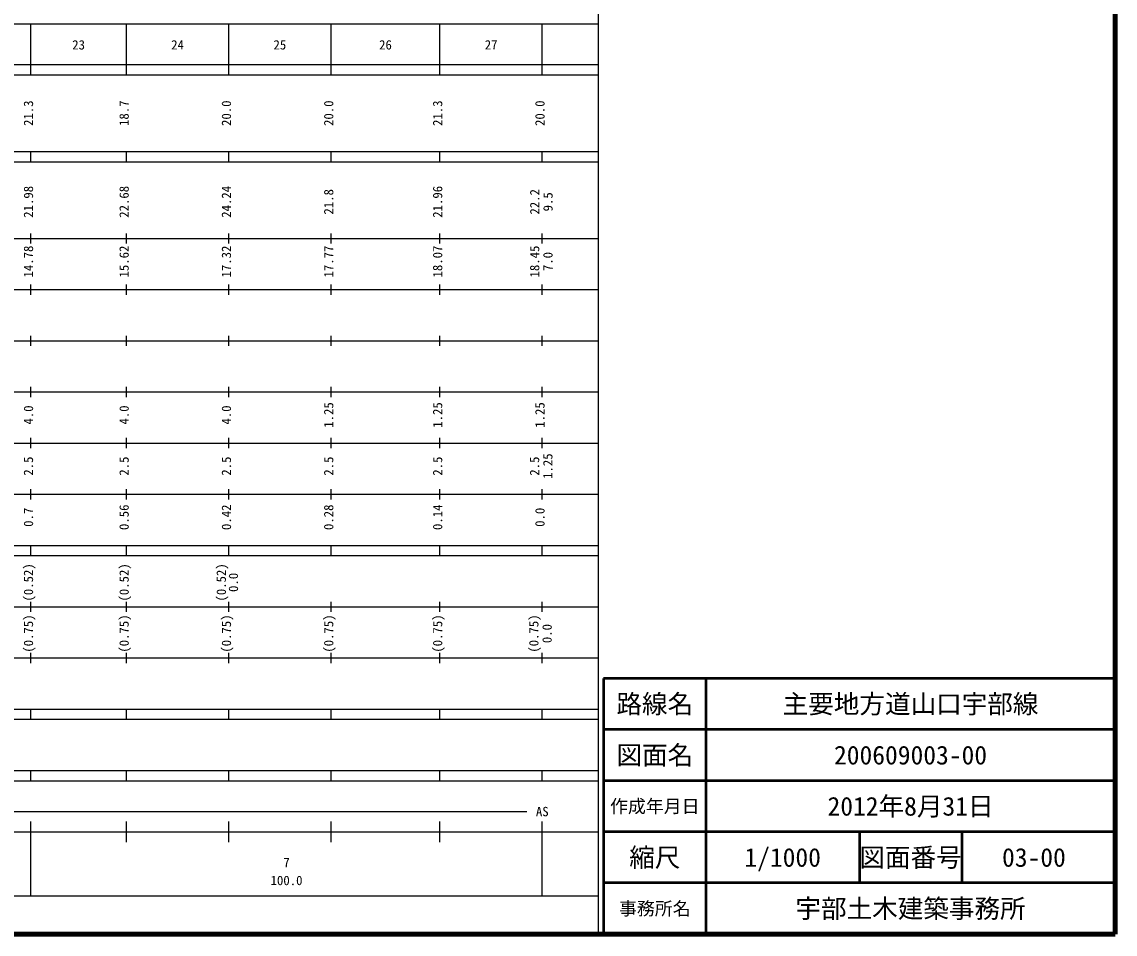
# Model space of a CAD drawing. Units: millimetres on the paper, enlarged 1000 times. Extents: x 40000 to 680000, y 20000 to 380760.
# Drawn here: x 466256 to 680000, y 20000 to 198357 of the extents above; entities that cross this region are included whole.
import ezdxf
from ezdxf.enums import TextEntityAlignment as Align

# ---------------------------------------------------------------- set-up
doc = ezdxf.new("R2010")
doc.units = ezdxf.units.MM
doc.header["$LTSCALE"] = 1000
for name, color, linetype, lineweight in [('M-TTL', 2, 'Continuous', 140), ('M-TTL-BAND', 7, 'Continuous', 25), ('M-TTL-FRAM', 2, 'Continuous', 50), ('M-TTL-LINE', 7, 'Continuous', 50)]:
    doc.layers.add(name, color=color, linetype=linetype, lineweight=lineweight)
doc.layers.add('M-TTL-TXT', color=7, linetype='Continuous')
doc.styles.add('ＭＳ ゴシック', font='')
doc.styles.get('ＭＳ ゴシック').set_extended_font_data('MS Gothic')

msp = doc.modelspace()

# ---------------------------------------------------------------- linework, layer by layer
at = {"layer": 'M-TTL'}
for p, q in [((680000, 20000), (680000, 380000)), ((40000, 20000), (680000, 20000))]:
    msp.add_line(p, q, dxfattribs=at)
at = {"layer": 'M-TTL-BAND'}
for p, q in [((579000, 20000), (579000, 370000)), ((68000, 198000), (579000, 198000)), ((468000, 188000), (468000, 198000)), ((486700, 188000), (486700, 198000)), ((506700, 188000), (506700, 198000)), ((526700, 188000), (526700, 198000)), ((548000, 188000), (548000, 198000)), ((568000, 188000), (568000, 198000)), ((40000, 190000), (579000, 190000)), ((40000, 188000), (579000, 188000)), ((40000, 173000), (579000, 173000)), ((40000, 171000), (579000, 171000)), ((468000, 171000), (468000, 173000)), ((486700, 171000), (486700, 173000)), ((506700, 171000), (506700, 173000)), ((526700, 171000), (526700, 173000)), ((548000, 171000), (548000, 173000)), ((568000, 171000), (568000, 173000)), ((468000, 155000), (468000, 157000)), ((486700, 155000), (486700, 157000)), ((506700, 155000), (506700, 157000)), ((526700, 155000), (526700, 157000)), ((548000, 155000), (548000, 157000)), ((568000, 155000), (568000, 157000)), ((40000, 156000), (579000, 156000)), ((46000, 146000), (579000, 146000)), ((468000, 145000), (468000, 147000)), ((486700, 145000), (486700, 147000)), ((506700, 145000), (506700, 147000)), ((526700, 145000), (526700, 147000)), ((548000, 145000), (548000, 147000)), ((568000, 145000), (568000, 147000)), ((468000, 135000), (468000, 137000)), ((486700, 135000), (486700, 137000)), ((506700, 135000), (506700, 137000)), ((526700, 135000), (526700, 137000)), ((548000, 135000), (548000, 137000)), ((568000, 135000), (568000, 137000)), ((52000, 136000), (579000, 136000)), ((468000, 125000), (468000, 127000)), ((486700, 125000), (486700, 127000)), ((506700, 125000), (506700, 127000)), ((526700, 125000), (526700, 127000)), ((548000, 125000), (548000, 127000)), ((568000, 125000), (568000, 127000)), ((46000, 126000), (579000, 126000)), ((52000, 116000), (579000, 116000)), ((468000, 115000), (468000, 117000)), ((486700, 115000), (486700, 117000)), ((506700, 115000), (506700, 117000)), ((526700, 115000), (526700, 117000)), ((548000, 115000), (548000, 117000)), ((568000, 115000), (568000, 117000)), ((468000, 105000), (468000, 107000)), ((486700, 105000), (486700, 107000)), ((506700, 105000), (506700, 107000)), ((526700, 105000), (526700, 107000)), ((548000, 105000), (548000, 107000)), ((568000, 105000), (568000, 107000)), ((46000, 106000), (579000, 106000)), ((40000, 96000), (579000, 96000)), ((468000, 94000), (468000, 96000)), ((486700, 94000), (486700, 96000)), ((506700, 94000), (506700, 96000)), ((526700, 94000), (526700, 96000)), ((548000, 94000), (548000, 96000)), ((568000, 94000), (568000, 96000)), ((40000, 94000), (579000, 94000)), ((49000, 84000), (579000, 84000)), ((468000, 83000), (468000, 85000)), ((486700, 83000), (486700, 85000)), ((506700, 83000), (506700, 85000)), ((526700, 83000), (526700, 85000)), ((548000, 83000), (548000, 85000)), ((568000, 83000), (568000, 85000)), ((468000, 73000), (468000, 75000)), ((486700, 73000), (486700, 75000)), ((506700, 73000), (506700, 75000)), ((526700, 73000), (526700, 75000)), ((548000, 73000), (548000, 75000)), ((568000, 73000), (568000, 75000)), ((40000, 74000), (579000, 74000)), ((40000, 64000), (579000, 64000)), ((40000, 62000), (579000, 62000)), ((468000, 62000), (468000, 64000)), ((486700, 62000), (486700, 64000)), ((506700, 62000), (506700, 64000)), ((526700, 62000), (526700, 64000)), ((548000, 62000), (548000, 64000)), ((568000, 62000), (568000, 64000)), ((40000, 52000), (579000, 52000)), ((468000, 50000), (468000, 52000)), ((486700, 50000), (486700, 52000)), ((506700, 50000), (506700, 52000)), ((526700, 50000), (526700, 52000)), ((548000, 50000), (548000, 52000)), ((568000, 50000), (568000, 52000)), ((40000, 50000), (579000, 50000)), ((194200, 44000), (565000, 44000)), ((468000, 27500), (468000, 42000)), ((486700, 38000), (486700, 42000)), ((506700, 38000), (506700, 42000)), ((526700, 38000), (526700, 42000)), ((548000, 38000), (548000, 42000)), ((568000, 27500), (568000, 42000)), ((40000, 40000), (579000, 40000)), ((68000, 27500), (579000, 27500))]:
    msp.add_line(p, q, dxfattribs=at)
at = {"layer": 'M-TTL-FRAM'}
for p, q in [((680000, 70000), (580000, 70000)), ((580000, 70000), (580000, 20000))]:
    msp.add_line(p, q, dxfattribs=at)
at = {"layer": 'M-TTL-LINE'}
for p, q in [((600000, 70000), (600000, 20000)), ((680000, 60000), (580000, 60000)), ((680000, 50000), (580000, 50000)), ((680000, 40000), (580000, 40000)), ((630000, 40000), (630000, 30000)), ((650000, 40000), (650000, 30000)), ((680000, 30000), (580000, 30000))]:
    msp.add_line(p, q, dxfattribs=at)

# ---------------------------------------------------------------- texts
at = {"layer": 'M-TTL-BAND', "style": 'ＭＳ ゴシック'}
for s, p in [('23', (477350, 192405)), ('24', (496700, 192405)), ('25', (516700, 192405)), ('26', (537350, 192405)), ('27', (558000, 192405)), ('AS', (568000, 42500)), ('7', (518000, 32523)), ('100.0', (518000, 29033))]:
    msp.add_text(s, height=1833, dxfattribs=at).set_placement(p, align=Align.BOTTOM_CENTER)
for s, p in [('21.3', (469000, 180500)), ('18.7', (487700, 180500)), ('20.0', (507700, 180500)), ('20.0', (527700, 180500)), ('21.3', (549000, 180500)), ('20.0', (569000, 180500)), ('21.98', (469000, 163174)), ('22.68', (487700, 163174)), ('24.24', (507700, 163174)), ('21.8', (527700, 163174)), ('21.96', (549000, 163174)), ('22.2', (567985, 163174)), ('9.5', (570576, 163174)), ('14.78', (469000, 151500)), ('15.62', (487700, 151500)), ('17.32', (507700, 151500)), ('17.77', (527700, 151500)), ('18.07', (549000, 151500)), ('18.45', (567971, 151500)), ('7.0', (570563, 151500)), ('4.0', (469000, 121500)), ('4.0', (487700, 121500)), ('4.0', (507700, 121500)), ('1.25', (527700, 121500)), ('1.25', (549000, 121500)), ('1.25', (569000, 121500)), ('1.25', (570539, 111500)), ('2.5', (469000, 111500)), ('2.5', (487700, 111500)), ('2.5', (507700, 111500)), ('2.5', (527700, 111500)), ('2.5', (549000, 111500)), ('2.5', (567948, 111500)), ('0.7', (469000, 101500)), ('0.56', (487700, 101500)), ('0.42', (507700, 101500)), ('0.28', (527700, 101500)), ('0.14', (549000, 101500)), ('0.0', (569000, 101500)), ('(0.52)', (469000, 88764)), ('(0.52)', (487700, 88764)), ('(0.52)', (506700, 88764)), ('0.0', (509070, 88764)), ('(0.75)', (469000, 78764)), ('(0.75)', (487700, 78764)), ('(0.75)', (507700, 78764)), ('(0.75)', (527700, 78764)), ('(0.75)', (549000, 78764)), ('(0.75)', (567803, 78764)), ('0.0', (570395, 78764))]:
    msp.add_text(s, height=1833, rotation=90, dxfattribs=at).set_placement(p, align=Align.BOTTOM_CENTER)
at = {"layer": 'M-TTL-TXT', "style": 'ＭＳ ゴシック'}
for s, height, p in [('路線名', 3666, (590000, 65000)), ('路線名', 3666, (590000, 65000)), ('主要地方道山口宇部線', 3666, (640000, 65000)), ('図面名', 3666, (590000, 55000)), ('図面名', 3666, (590000, 55000)), ('200609003-00', 3666, (640000, 55000)), ('2012年8月31日', 3666, (640000, 45000)), ('作成年月日', 2566, (590000, 45000)), ('作成年月日', 2566, (590000, 45000)), ('縮尺', 3666, (590000, 35000)), ('縮尺', 3666, (590000, 35000)), ('1/1000', 3666, (615000, 35000)), ('図面番号', 3666, (640000, 35000)), ('図面番号', 3666, (640000, 35000)), ('03-00', 3666, (664125, 35000)), ('事務所名', 2566, (590000, 25000)), ('事務所名', 2566, (590000, 25000)), ('宇部土木建築事務所', 3666, (640000, 25000))]:
    msp.add_text(s, height=height, dxfattribs=at).set_placement(p, align=Align.MIDDLE_CENTER)

doc.saveas('drawing.dxf')
